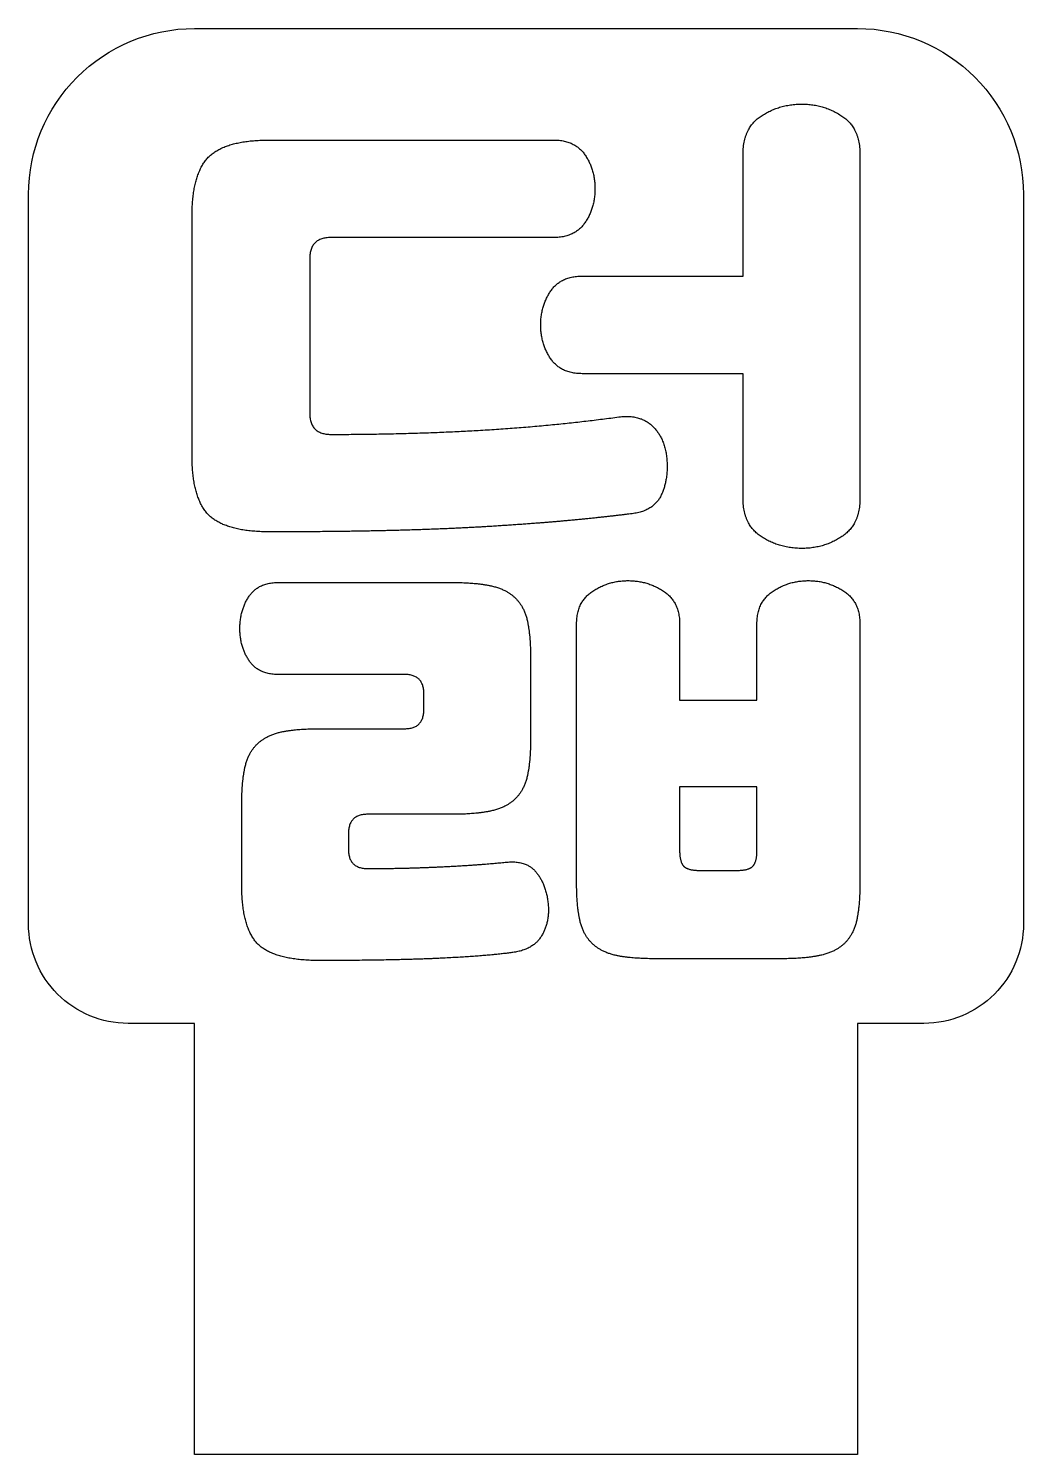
# Model space of a CAD drawing. Header units: millimetres. Extents: x 350 to 380, y -83 to -40.
import ezdxf

# ---------------------------------------------------------------- set-up
doc = ezdxf.new("R2010")
doc.units = ezdxf.units.MM
doc.layers.get('0').update_dxf_attribs({"linetype": 'CONTINUOUS'})

msp = doc.modelspace()

# ---------------------------------------------------------------- linework, layer by layer
for p, q in [((357.288, -43.362), (365.832, -43.362)), ((371.546, -47.467), (371.546, -43.778)), ((375.069, -43.778), (375.069, -54.18)), ((354.931, -52.877), (354.931, -45.664)), ((365.832, -46.302), (359.119, -46.302)), ((358.481, -46.94), (358.481, -51.601)), ((366.692, -47.467), (371.546, -47.467)), ((371.546, -50.408), (366.692, -50.408)), ((371.546, -54.18), (371.546, -50.408)), ((357.538, -56.705), (362.781, -56.705)), ((366.526, -65.748), (366.526, -57.953)), ((369.632, -57.953), (369.632, -60.255)), ((371.963, -60.255), (371.963, -57.953)), ((375.069, -57.953), (375.069, -65.748)), ((365.139, -59.007), (365.139, -61.393)), ((361.338, -59.479), (357.538, -59.479)), ((361.921, -60.533), (361.921, -60.061)), ((369.632, -60.255), (371.963, -60.255)), ((358.786, -61.115), (361.338, -61.115)), ((371.963, -62.863), (369.632, -62.863)), ((369.632, -62.863), (369.632, -64.777)), ((371.963, -64.777), (371.963, -62.863)), ((356.429, -65.803), (356.429, -63.417)), ((362.781, -63.695), (360.229, -63.695)), ((359.646, -64.277), (359.646, -64.749)), ((370.243, -65.387), (371.352, -65.387)), ((372.712, -68.05), (368.883, -68.05))]:
    msp.add_line(p, q)
msp.add_lwpolyline([(353, -70, -0.414214), (350, -67), (350, -45, -0.414214), (355, -40), (375, -40, -0.414214), (380, -45), (380, -67, -0.414214), (377, -70), (375, -70), (375, -83), (355, -83), (355, -70)], format="xyb", close=True)
for points in [[(372.087, -42.641), (372.628, -42.28), (373.322, -42.28)], [(373.322, -42.28), (373.988, -42.28), (374.528, -42.641)], [(371.546, -43.778), (371.546, -43.001), (372.087, -42.641)], [(374.528, -42.641), (375.069, -43.001), (375.069, -43.778)], [(355.444, -43.861), (355.957, -43.362), (357.288, -43.362)], [(365.832, -43.362), (366.47, -43.362), (366.775, -43.806)], [(366.775, -43.806), (367.08, -44.25), (367.08, -44.832)], [(354.931, -45.664), (354.931, -44.361), (355.444, -43.861)], [(367.08, -44.832), (367.08, -45.415), (366.775, -45.859)], [(366.775, -45.859), (366.47, -46.302), (365.832, -46.302)], [(359.119, -46.302), (358.481, -46.302), (358.481, -46.94)], [(365.749, -47.911), (366.054, -47.467), (366.692, -47.467)], [(365.444, -48.938), (365.444, -48.355), (365.749, -47.911)], [(365.749, -49.964), (365.444, -49.52), (365.444, -48.938)], [(366.692, -50.408), (366.054, -50.408), (365.749, -49.964)], [(358.481, -51.601), (358.481, -52.239), (359.119, -52.239)], [(363.627, -52.114), (365.777, -51.989), (367.802, -51.712)], [(367.802, -51.712), (368.44, -51.628), (368.814, -51.989)], [(368.814, -51.989), (369.189, -52.35), (369.244, -52.96)], [(359.119, -52.239), (361.477, -52.239), (363.627, -52.114)], [(355.444, -54.68), (354.931, -54.18), (354.931, -52.877)], [(369.244, -52.96), (369.3, -53.598), (369.078, -54.069)], [(369.078, -54.069), (368.856, -54.541), (368.245, -54.624)], [(372.087, -55.318), (371.546, -54.957), (371.546, -54.18)], [(375.069, -54.18), (375.069, -54.957), (374.528, -55.318)], [(357.288, -55.179), (355.957, -55.179), (355.444, -54.68)], [(363.974, -55.012), (362.642, -55.096), (360.992, -55.137)], [(366.345, -54.832), (365.305, -54.929), (363.974, -55.012)], [(368.245, -54.624), (367.386, -54.735), (366.345, -54.832)], [(360.992, -55.137), (359.341, -55.179), (357.288, -55.179)], [(373.322, -55.678), (372.628, -55.678), (372.087, -55.318)], [(374.528, -55.318), (373.988, -55.678), (373.322, -55.678)], [(356.65, -57.121), (356.928, -56.705), (357.538, -56.705)], [(362.781, -56.705), (363.474, -56.705), (363.932, -56.802)], [(367.011, -56.968), (367.497, -56.649), (368.079, -56.649)], [(368.079, -56.649), (368.662, -56.649), (369.147, -56.968)], [(372.448, -56.968), (372.933, -56.649), (373.516, -56.649)], [(373.516, -56.649), (374.098, -56.649), (374.584, -56.968)], [(356.373, -58.092), (356.373, -57.537), (356.65, -57.121)], [(363.932, -56.802), (364.39, -56.899), (364.667, -57.162)], [(364.667, -57.162), (364.945, -57.426), (365.042, -57.87)], [(366.526, -57.953), (366.526, -57.287), (367.011, -56.968)], [(369.147, -56.968), (369.632, -57.287), (369.632, -57.953)], [(371.963, -57.953), (371.963, -57.287), (372.448, -56.968)], [(374.584, -56.968), (375.069, -57.287), (375.069, -57.953)], [(365.042, -57.87), (365.139, -58.313), (365.139, -59.007)], [(356.65, -59.062), (356.373, -58.646), (356.373, -58.092)], [(357.538, -59.479), (356.928, -59.479), (356.65, -59.062)], [(361.921, -60.061), (361.921, -59.479), (361.338, -59.479)], [(361.338, -61.115), (361.921, -61.115), (361.921, -60.533)], [(356.9, -61.573), (357.178, -61.309), (357.621, -61.212)], [(357.621, -61.212), (358.065, -61.115), (358.786, -61.115)], [(365.139, -61.393), (365.139, -62.086), (365.042, -62.53)], [(356.526, -62.28), (356.623, -61.836), (356.9, -61.573)], [(356.429, -63.417), (356.429, -62.724), (356.526, -62.28)], [(365.042, -62.53), (364.945, -62.974), (364.667, -63.237)], [(363.932, -63.598), (363.474, -63.695), (362.781, -63.695)], [(364.667, -63.237), (364.39, -63.501), (363.932, -63.598)], [(360.229, -63.695), (359.646, -63.695), (359.646, -64.277)], [(359.646, -64.749), (359.646, -65.331), (360.229, -65.331)], [(369.632, -64.777), (369.632, -65.137), (369.757, -65.262)], [(371.838, -65.262), (371.963, -65.137), (371.963, -64.777)], [(360.229, -65.331), (361.394, -65.331), (362.503, -65.276)], [(362.503, -65.276), (363.613, -65.221), (364.417, -65.137)], [(364.417, -65.137), (365.028, -65.082), (365.319, -65.456)], [(369.757, -65.262), (369.882, -65.387), (370.243, -65.387)], [(371.352, -65.387), (371.713, -65.387), (371.838, -65.262)], [(365.319, -65.456), (365.61, -65.831), (365.666, -66.386)], [(366.623, -66.885), (366.526, -66.441), (366.526, -65.748)], [(375.069, -65.748), (375.069, -66.441), (374.972, -66.885)], [(356.928, -67.62), (356.429, -67.135), (356.429, -65.803)], [(365.666, -66.386), (365.721, -66.94), (365.472, -67.356)], [(366.997, -67.592), (366.72, -67.329), (366.623, -66.885)], [(374.972, -66.885), (374.875, -67.329), (374.598, -67.592)], [(365.472, -67.356), (365.222, -67.773), (364.639, -67.856)], [(358.786, -68.105), (357.427, -68.105), (356.928, -67.62)], [(364.639, -67.856), (363.89, -67.967), (362.448, -68.036)], [(367.718, -67.953), (367.275, -67.856), (366.997, -67.592)], [(374.598, -67.592), (374.32, -67.856), (373.863, -67.953)], [(362.448, -68.036), (361.006, -68.105), (358.786, -68.105)], [(368.883, -68.05), (368.162, -68.05), (367.718, -67.953)], [(373.863, -67.953), (373.405, -68.05), (372.712, -68.05)]]:
    msp.add_open_spline(points, degree=2)

doc.saveas('drawing.dxf')
